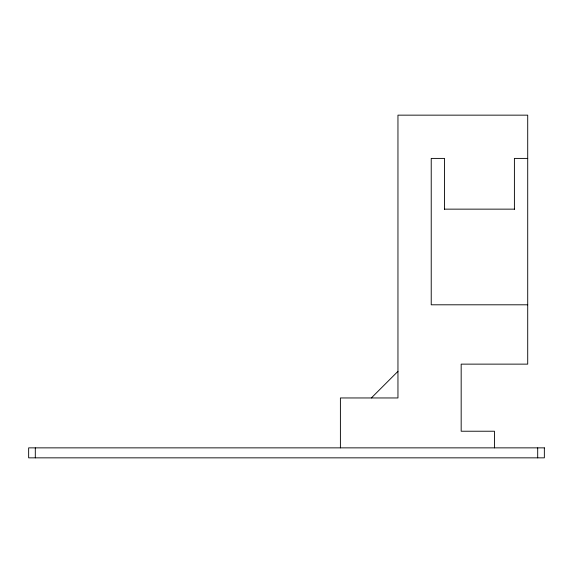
<?xml version="1.0" encoding="UTF-8"?>
<svg xmlns="http://www.w3.org/2000/svg" width="573" height="573" viewBox="0 0 573 573"><rect width="100%" height="100%" fill="white"/><g stroke="black" fill="none" stroke-linecap="round" stroke-linejoin="round"><path stroke-width="0.86" d="M371.34 397.956L397.956 371.34M527.712 158.406L514.404 158.406L514.404 209.367M444.541 209.145L514.404 209.145M527.712 304.8L431.225 304.8L431.225 158.406L444.541 158.406L444.541 209.367M537.696 447.864L537.696 457.848M494.442 447.864L494.442 431.225L461.172 431.225L461.172 364.134L527.712 364.134L527.712 115.152L397.956 115.152L397.956 397.956L340.398 397.956L340.398 447.864M35.304 447.864L35.304 457.848M544.35 447.864L28.65 447.864L28.65 457.848L544.35 457.848L544.35 447.864"/></g></svg>
